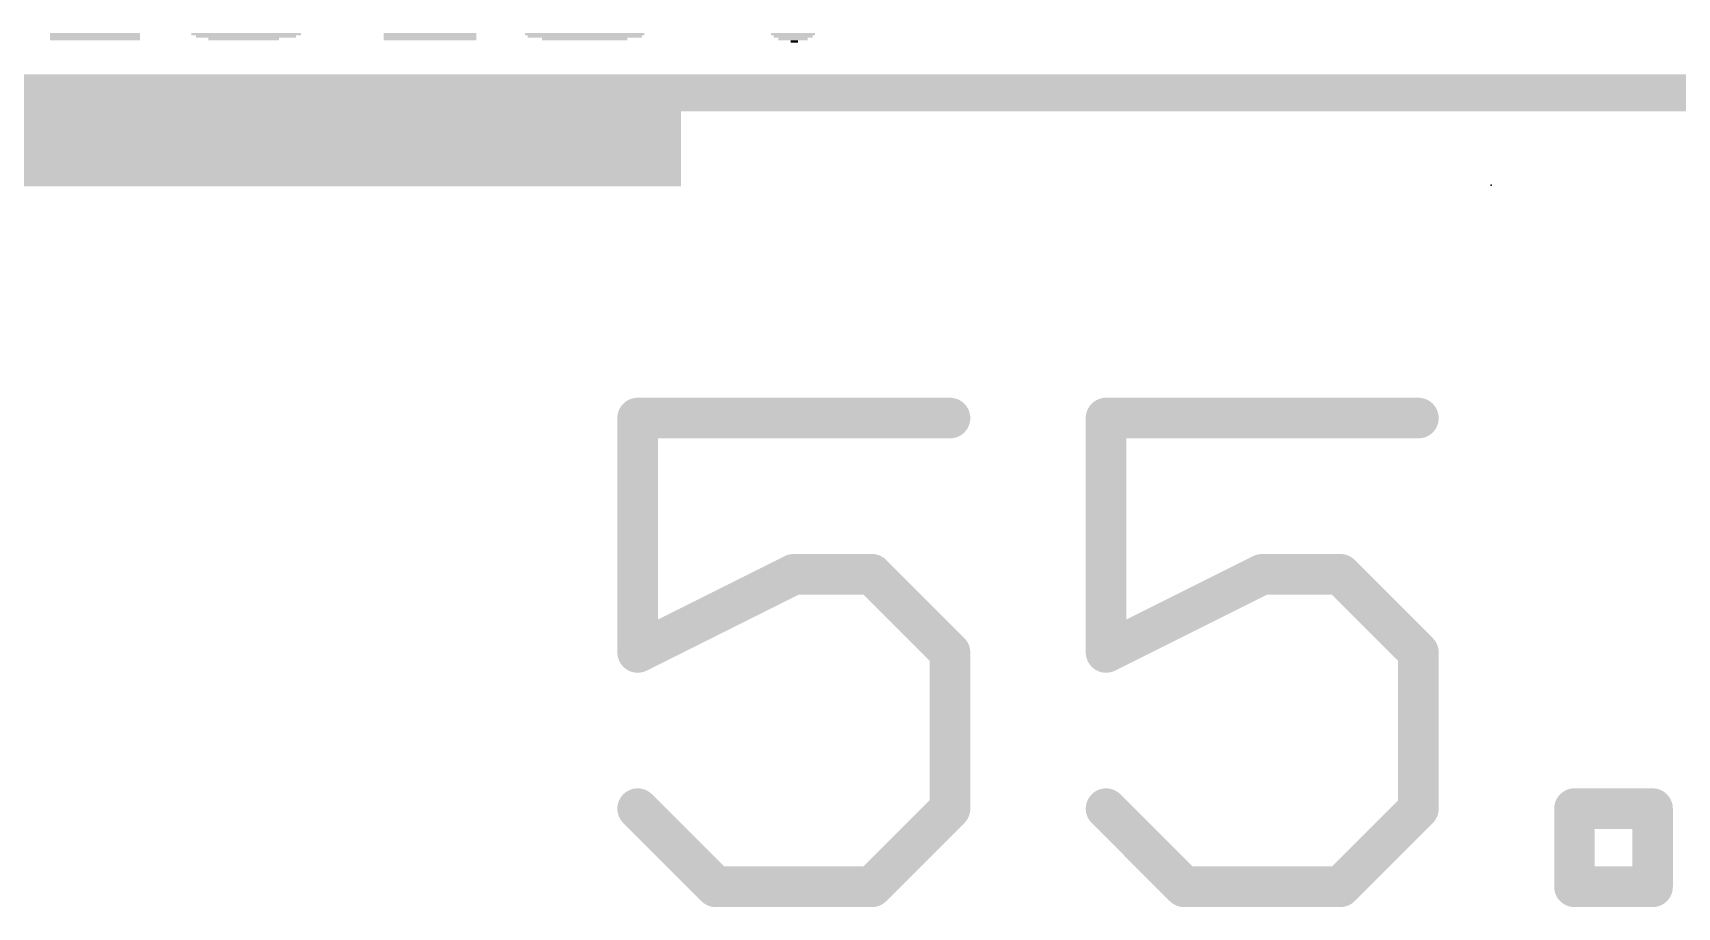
# Model space of a CAD drawing. Extents: x -15 to 72, y -20 to 100.
# Drawn here: x 17.65 to 28.97, y -5.6 to 0.41 of the extents above; entities that cross this region are included whole.
import ezdxf

# ---------------------------------------------------------------- set-up
doc = ezdxf.new("R2010")
doc.units = 0
for name, color, linetype in [('1', 12, 'CONTINUOUS'), ('16', 132, 'CONTINUOUS'), ('20', 53, 'CONTINUOUS'), ('22', 6, 'CONTINUOUS'), ('24', 53, 'CONTINUOUS'), ('51', 253, 'CONTINUOUS')]:
    doc.layers.add(name, color=color, linetype=linetype)

# ---------------------------------------------------------------- blocks, each defined once
blk = doc.blocks.new('RECT')
blk.add_solid([(-0.5, -0.5), (0.5, -0.5), (-0.5, 0.5), (0.5, 0.5)])

msp = doc.modelspace()

# ---------------------------------------------------------------- linework, layer by layer
at = {"layer": '1', "const_width": 0.254}
msp.add_lwpolyline([(55.88, 0), (0, 0)], dxfattribs=at)
at = {"layer": '16', "const_width": 0.254}
msp.add_lwpolyline([(55.88, 0), (0, 0)], dxfattribs=at)
at = {"layer": '20', "const_width": 0.127}
msp.add_lwpolyline([(0, 0), (56, 0)], dxfattribs=at)
at = {"layer": '24'}
msp.add_point((27.686, -0.635), dxfattribs=at)
at = {"layer": '51', "const_width": 0.2794}
for points in [[(23.9626, -2.2359), (21.8137, -2.2359)], [(21.8137, -2.2359), (21.8137, -3.8476)], [(27.1854, -2.2359), (25.0365, -2.2359)], [(25.0365, -2.2359), (25.0365, -3.8476)], [(21.8137, -3.8476), (22.8882, -3.3104)], [(22.8882, -3.3104), (23.4254, -3.3104)], [(23.4254, -3.3104), (23.9626, -3.8476)], [(25.0365, -3.8476), (26.1109, -3.3104)], [(26.1109, -3.3104), (26.6482, -3.3104)], [(26.6482, -3.3104), (27.1854, -3.8476)], [(23.9626, -3.8476), (23.9626, -4.9221)], [(27.1854, -3.8476), (27.1854, -4.9221)], [(22.351, -5.4593), (21.8137, -4.9221)], [(23.9626, -4.9221), (23.4254, -5.4593)], [(25.5737, -5.4593), (25.0365, -4.9221)], [(27.1854, -4.9221), (26.6482, -5.4593)], [(28.2592, -5.4593), (28.2592, -4.9221)], [(28.2592, -4.9221), (28.7965, -4.9221)], [(28.7965, -4.9221), (28.7965, -5.4593)], [(23.4254, -5.4593), (22.351, -5.4593)], [(26.6482, -5.4593), (25.5737, -5.4593)], [(28.7965, -5.4593), (28.2592, -5.4593)]]:
    msp.add_lwpolyline(points, dxfattribs=at)
at = {"layer": '51', "const_width": 0.1397}
for points in [[(21.8137, -2.1661, 1), (21.8137, -2.3058)], [(21.8836, -2.2359, 1), (21.7439, -2.2359)], [(23.9626, -2.3058, 1), (23.9626, -2.1661)], [(25.0365, -2.1661, 1), (25.0365, -2.3058)], [(25.1063, -2.2359, 1), (24.9666, -2.2359)], [(27.1854, -2.3058, 1), (27.1854, -2.1661)], [(22.8882, -3.2405, 1), (22.8882, -3.3802)], [(22.9194, -3.3729, 1), (22.8569, -3.2479)], [(23.4748, -3.261, 1), (23.376, -3.3598)], [(23.4254, -3.3802, 1), (23.4254, -3.2405)], [(26.1109, -3.2405, 1), (26.1109, -3.3802)], [(26.1422, -3.3729, 1), (26.0797, -3.2479)], [(26.6976, -3.261, 1), (26.5988, -3.3598)], [(26.6482, -3.3802, 1), (26.6482, -3.2405)], [(21.7825, -3.7851, 1), (21.845, -3.9101)], [(24.0325, -3.8476, 1), (23.8928, -3.8476)], [(23.9132, -3.897, 1), (24.012, -3.7982)], [(25.0053, -3.7851, 1), (25.0677, -3.9101)], [(27.2552, -3.8476, 1), (27.1155, -3.8476)], [(27.136, -3.897, 1), (27.2348, -3.7982)], [(21.7439, -3.8476, 1), (21.8836, -3.8476)], [(24.9666, -3.8476, 1), (25.1063, -3.8476)], [(21.8631, -4.8727, 1), (21.7643, -4.9715)], [(23.8928, -4.9221, 1), (24.0325, -4.9221)], [(24.012, -4.9715, 1), (23.9132, -4.8727)], [(25.0859, -4.8727, 1), (24.9871, -4.9715)], [(27.1155, -4.9221, 1), (27.2552, -4.9221)], [(27.2348, -4.9715, 1), (27.136, -4.8727)], [(28.2592, -4.8522, 1), (28.2592, -4.9919)], [(28.3291, -4.9221, 1), (28.1894, -4.9221)], [(28.8663, -4.9221, 1), (28.7266, -4.9221)], [(28.7965, -4.9919, 1), (28.7965, -4.8522)], [(22.351, -5.3895, 1), (22.351, -5.5291)], [(22.3016, -5.5087, 1), (22.4004, -5.4099)], [(23.376, -5.4099, 1), (23.4748, -5.5087)], [(23.4254, -5.5291, 1), (23.4254, -5.3895)], [(25.5737, -5.3895, 1), (25.5737, -5.5291)], [(25.5243, -5.5087, 1), (25.6231, -5.4099)], [(26.5988, -5.4099, 1), (26.6976, -5.5087)], [(26.6482, -5.5291, 1), (26.6482, -5.3895)], [(28.2592, -5.3895, 1), (28.2592, -5.5291)], [(28.1894, -5.4593, 1), (28.3291, -5.4593)], [(28.7266, -5.4593, 1), (28.8663, -5.4593)], [(28.7965, -5.5291, 1), (28.7965, -5.3895)]]:
    msp.add_lwpolyline(points, format="xyb", dxfattribs=at)

# ---------------------------------------------------------------- block references
at = {"layer": '22', "rotation": 180}
for p, xscale, yscale in [((18.0802, 0.4044), 0.6203, 0.0168), ((18.0802, 0.3876), 0.6203, 0.0168), ((18.0802, 0.3709), 0.6203, 0.0167), ((19.1196, 0.4044), 0.7544, 0.0168), ((19.1196, 0.3876), 0.6874, 0.0168), ((19.1029, 0.3709), 0.4861, 0.0167), ((20.3853, 0.4044), 0.637, 0.0168), ((20.3853, 0.3876), 0.637, 0.0168), ((20.3853, 0.3709), 0.637, 0.0167), ((21.4498, 0.4044), 0.8214, 0.0168), ((21.4498, 0.3876), 0.7879, 0.0168), ((21.4498, 0.3709), 0.5868, 0.0167), ((22.8831, 0.4044), 0.3018, 0.0168), ((22.8831, 0.3876), 0.2682, 0.0168), ((22.8831, 0.3709), 0.2012, 0.0167), ((22.8915, 0.3541), 0.0503, 0.0168), ((15.113, 0.0523), 13.998, 0.0168), ((15.113, 0.0355), 13.998, 0.0167), ((15.113, 0.0188), 13.998, 0.0168), ((15.113, 0.0021), 13.998, 0.0167), ((15.113, -0.0147), 13.998, 0.0168), ((15.113, -0.0315), 13.998, 0.0168), ((18.6922, -0.0483), 6.8397, 0.0167), ((18.6922, -0.065), 6.8397, 0.0168), ((18.6922, -0.0818), 6.8397, 0.0168), ((18.6922, -0.0985), 6.8397, 0.0167), ((18.6922, -0.1153), 6.8397, 0.0168), ((18.6922, -0.1321), 6.8397, 0.0168), ((18.6922, -0.1489), 6.8397, 0.0167), ((18.6922, -0.1656), 6.8397, 0.0168), ((18.6922, -0.1824), 6.8397, 0.0168), ((18.6922, -0.1992), 6.8397, 0.0167), ((18.6922, -0.2159), 6.8397, 0.0168), ((18.6922, -0.2327), 6.8397, 0.0167), ((18.6922, -0.2494), 6.8397, 0.0168), ((18.6922, -0.2662), 6.8397, 0.0168), ((18.6922, -0.283), 6.8397, 0.0167), ((18.6922, -0.2997), 6.8397, 0.0168), ((18.6922, -0.3165), 6.8397, 0.0168), ((18.6922, -0.3332), 6.8397, 0.0167), ((18.6922, -0.35), 6.8397, 0.0168), ((18.6922, -0.3668), 6.8397, 0.0168), ((18.6922, -0.3836), 6.8397, 0.0167), ((18.6922, -0.4003), 6.8397, 0.0168), ((18.6922, -0.4171), 6.8397, 0.0167), ((18.6922, -0.4338), 6.8397, 0.0168), ((18.6922, -0.4506), 6.8397, 0.0168), ((18.6922, -0.4674), 6.8397, 0.0167), ((18.6922, -0.4841), 6.8397, 0.0168), ((18.6922, -0.5009), 6.8397, 0.0168), ((18.6922, -0.5177), 6.8397, 0.0167), ((18.6922, -0.5344), 6.8397, 0.0168), ((18.6922, -0.5512), 6.8397, 0.0168), ((18.6922, -0.568), 6.8397, 0.0167), ((18.6922, -0.5847), 6.8397, 0.0168), ((18.6922, -0.6015), 6.8397, 0.0168), ((18.6922, -0.6183), 6.8397, 0.0167), ((18.6922, -0.635), 6.8397, 0.0168)]:
    msp.add_blockref('RECT', p, dxfattribs=dict(at, xscale=xscale, yscale=yscale))

doc.saveas('drawing.dxf')
